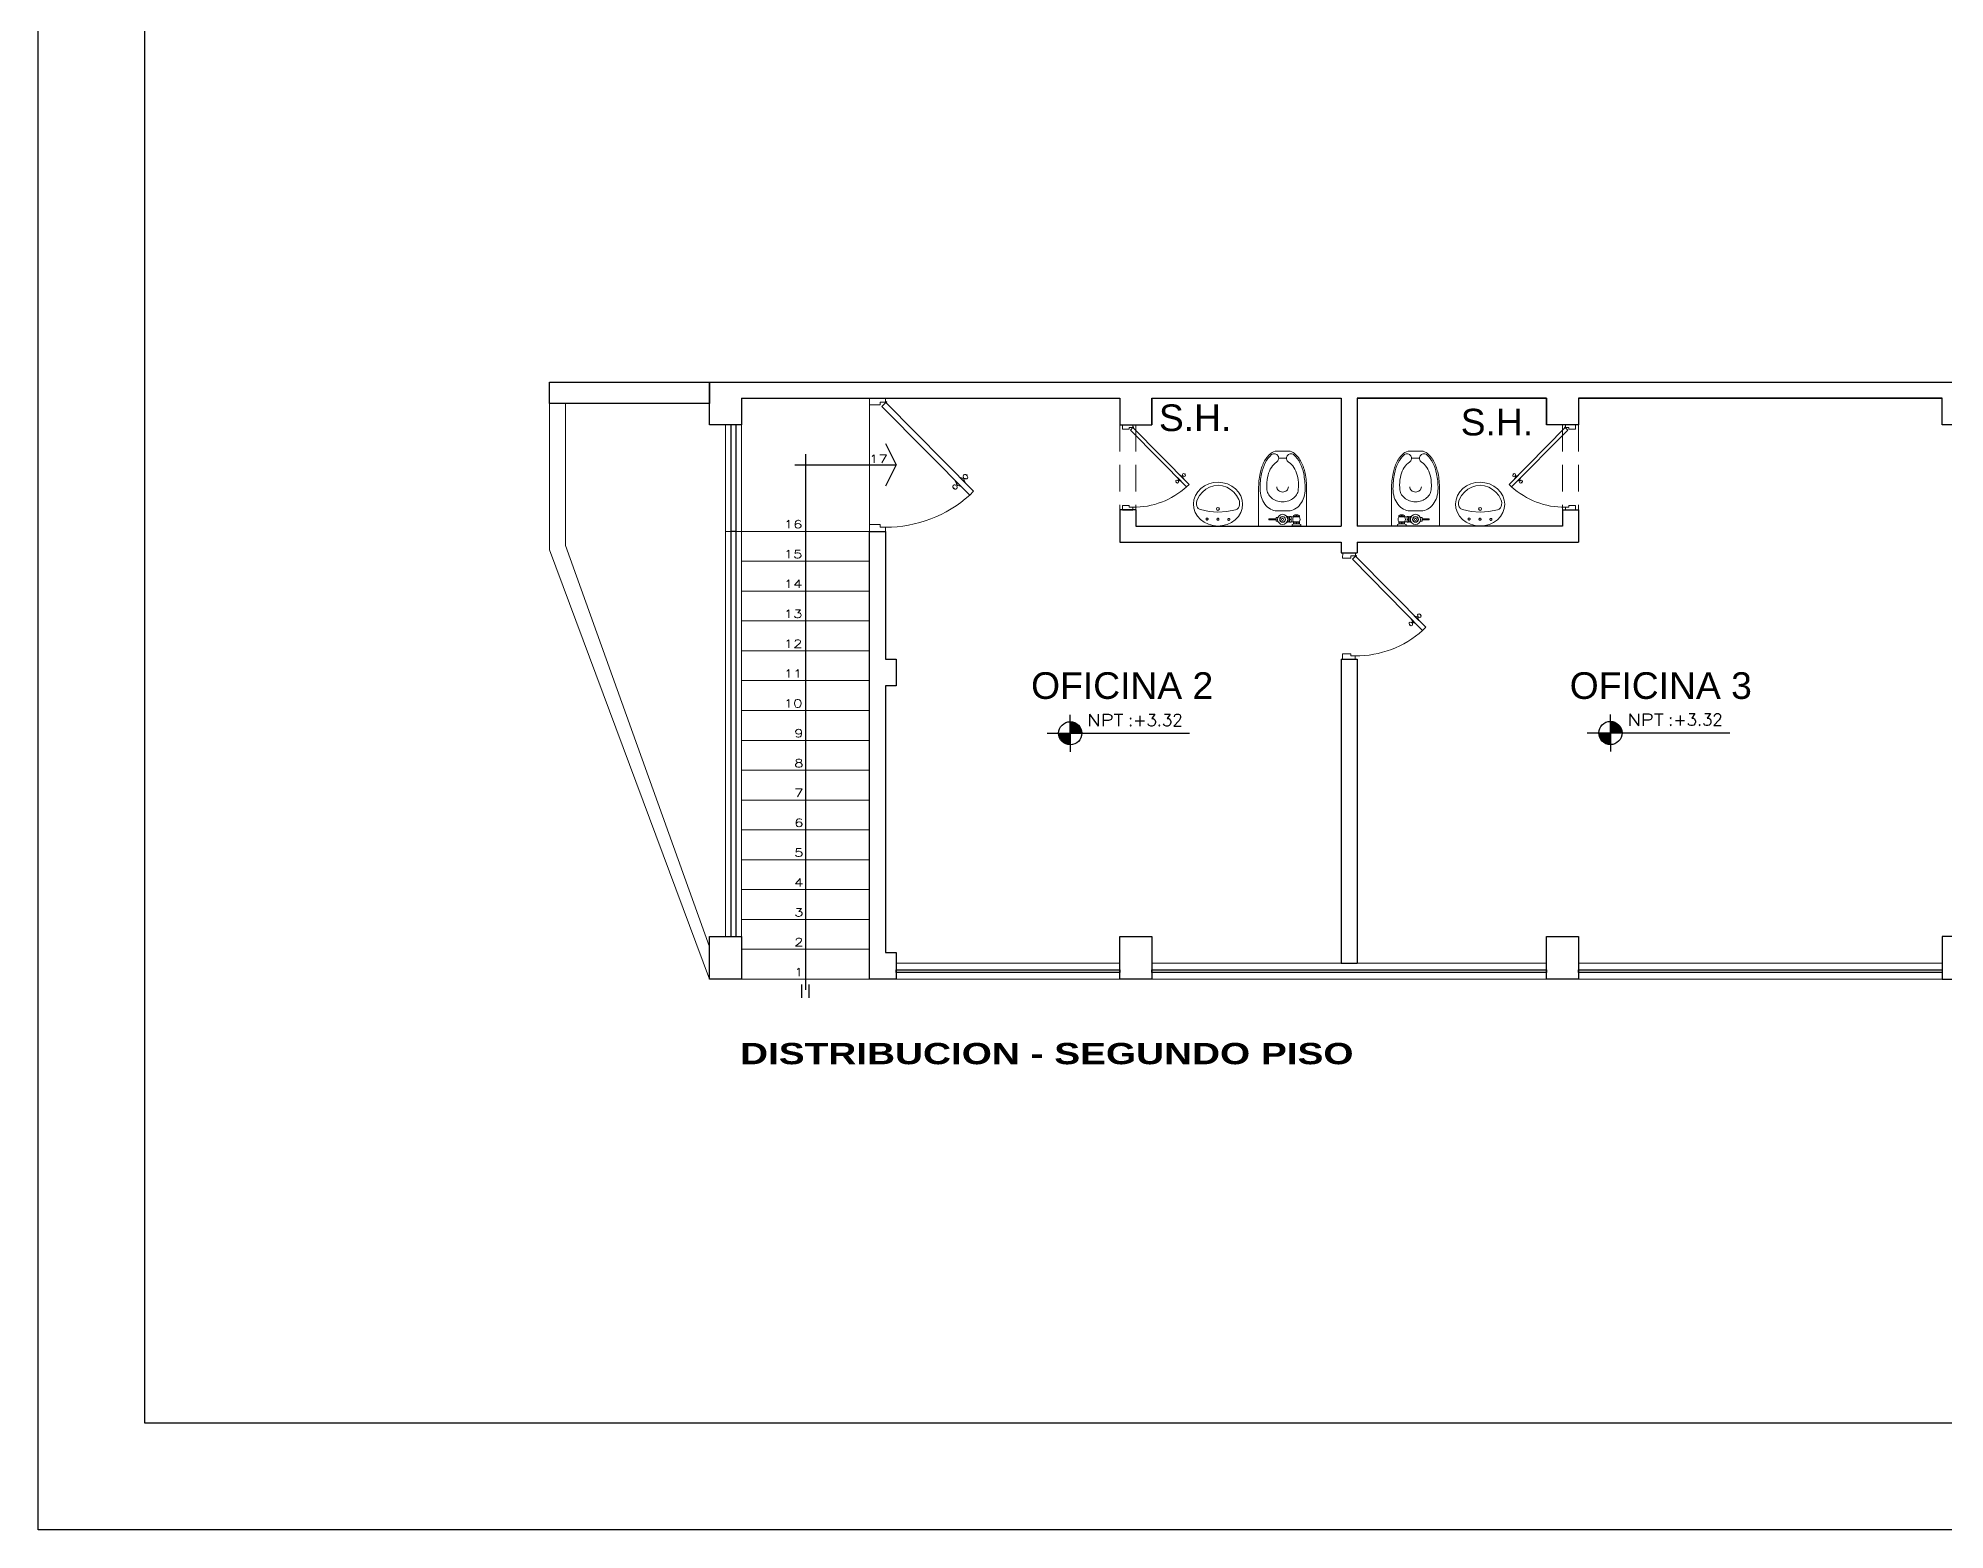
# Model space of a CAD drawing. Header units: metres. Extents: x 2026 to 2182, y 1015 to 1085.
# Drawn here: x 2067.33 to 2085.2, y 1014.98 to 1028.98 of the extents above; entities that cross this region are included whole.
import ezdxf
from ezdxf.enums import TextEntityAlignment as Align

# ---------------------------------------------------------------- set-up
doc = ezdxf.new("R2010")
doc.units = ezdxf.units.M
doc.linetypes.add('DASHED2', pattern=[0.375, 0.25, -0.125])
doc.linetypes.add('HIDDEN', pattern=[9.525, 6.35, -3.175])
for name, color, linetype, lineweight in [('005', 8, 'Continuous', 0), ('01', 9, 'HIDDEN', 9), ('02', 2, 'Continuous', 0), ('MOBILIARIO', 1, 'Continuous', 15), ('PROYECCIONES', 4, 'DASHED2', 5), ('SANITARIOS', 9, 'Continuous', 9)]:
    doc.layers.add(name, color=color, linetype=linetype, lineweight=lineweight)
for name, color, linetype in [('015', 40, 'Continuous'), ('015 texto', 40, 'Continuous'), ('02 texto', 2, 'Continuous'), ('03', 3, 'Continuous'), ('04', 4, 'Continuous'), ('1', 1, 'Continuous'), ('AMBIENTES', 3, 'Continuous'), ('NIVELES', 2, 'Continuous')]:
    doc.layers.add(name, color=color, linetype=linetype)
doc.styles.add('50TEXTO10', font='romans.shx', dxfattribs={"width": 1.2, "height": 0.1})
doc.styles.add('ROMANS', font='ROMANS')
doc.styles.add('TEXTOS-GENERALES', font='', dxfattribs={"width": 1.3, "height": 0.2})
doc.styles.add('TITLEINFO', font='arial.ttf', dxfattribs={"height": 0.2})
doc.styles.get('TEXTOS-GENERALES').set_extended_font_data('Arial', bold=True)

# ---------------------------------------------------------------- blocks, each defined once
blk = doc.blocks.new('PUERTA 11')
for p, q in [((-0.004, 0.874), (-0.123, 0.874)), ((-0.003, -0.126), (-0.123, -0.126))]:
    blk.add_line(p, q)
for points in [[(-0.123, 0.874), (-0.123, 0.844), (-0.082, 0.844), (-0.082, 0.824), (-0.003, 0.824), (-0.004, 0.874)], [(-0.123, -0.126), (-0.123, -0.094), (-0.082, -0.094), (-0.082, -0.074), (-0.003, -0.074), (-0.003, -0.126)]]:
    blk.add_lwpolyline(points)
at = {"linetype": 'Continuous'}
for points in [[(-0.125, 0.841), (-0.096, 0.812), (-0.754, 0.146), (-0.783, 0.175)], [(-0.732, 0.298), (-0.73, 0.296), (-0.733, 0.293), (-0.736, 0.295)], [(-0.631, 0.197), (-0.633, 0.199), (-0.637, 0.196), (-0.635, 0.194)]]:
    blk.add_lwpolyline(points, close=True, dxfattribs=at)
for points in [[(-0.677, 0.281), (-0.721, 0.238), (-0.709, 0.265), (-0.715, 0.271, 0.414214), (-0.719, 0.271, -0.990713), (-0.735, 0.291), (-0.729, 0.297)], [(-0.719, 0.24), (-0.675, 0.283), (-0.702, 0.272), (-0.708, 0.278, -0.414214), (-0.708, 0.282, 0.990713), (-0.729, 0.297), (-0.735, 0.291)], [(-0.648, 0.252), (-0.692, 0.209), (-0.665, 0.22), (-0.658, 0.214, -0.414214), (-0.658, 0.21, 0.990713), (-0.638, 0.195), (-0.632, 0.201)], [(-0.689, 0.211), (-0.646, 0.254), (-0.658, 0.227), (-0.651, 0.221, 0.414214), (-0.647, 0.221, -0.990713), (-0.632, 0.201), (-0.638, 0.195)]]:
    blk.add_lwpolyline(points, format="xyb", dxfattribs=at)
blk.add_circle((-0.128, 0.844), 0.00413)
at = {"linetype": 'Continuous', "lineweight": 0}
blk.add_arc((-0.128, 0.844), 0.938, 228.0911, 270.2519, dxfattribs=at)
blk = doc.blocks.new('WC-F1-P')
blk.add_line((-1.35, -23.32), (1.35, -23.32))
for points in [[(-8.25, -12.88, 0.049648), (-7.73, -18.09, 0.06346), (-6.42, -21.98, 0.103485), (-4.1, -24.97, 0.178458), (-2, -25.75), (2, -25.75, 0.178458), (4.1, -24.97, 0.103485), (6.42, -21.98, 0.06346), (7.73, -18.09, 0.049648), (8.25, -12.88), (8.25, 0), (-8.25, 0)], [(3.78, -24.59, 0.103485), (5.97, -21.76, 0.06346), (7.24, -17.99, 0.049648), (7.75, -12.88, 0.075858), (7.29, -9.87, 0.086069), (6.07, -7.49, 0.105985), (4.11, -5.79, 0.126201), (2, -5.25), (-2, -5.25, 0.126201), (-4.11, -5.79, 0.105985), (-6.07, -7.49, 0.086069), (-7.29, -9.87, 0.075858), (-7.75, -12.88, 0.049648), (-7.24, -17.99, 0.06346), (-5.97, -21.76, 0.103485), (-3.78, -24.59, 0.097511), (-3.21, -24.83, 0.09808), (-2.6, -24.84, 0.098895), (-2.04, -24.61, 0.099479), (-1.61, -24.18, 0.099479), (-1.38, -23.62, 0.098895), (-1.38, -23.01, 0.09808), (-1.62, -22.45, 0.097511), (-2.05, -22.02, -0.102445), (-3.86, -20.17, -0.077884), (-5.02, -17.55, -0.065096), (-5.46, -14.15, -0.024284), (-5.4, -12.88, -0.115331), (-5.01, -11.19, -0.103946), (-3.82, -9.68, -0.091071), (-2.11, -8.71, -0.083675), (0, -8.35, -0.083675), (2.11, -8.71, -0.091071), (3.82, -9.68, -0.103946), (5.01, -11.19, -0.115331), (5.4, -12.88, -0.024284), (5.46, -14.15, -0.065096), (5.02, -17.55, -0.077884), (3.86, -20.17, -0.102445), (2.05, -22.02, 0.097511), (1.62, -22.45, 0.09808), (1.38, -23.01, 0.098895), (1.38, -23.62, 0.099479), (1.61, -24.18, 0.099479), (2.04, -24.61, 0.098895), (2.6, -24.84, 0.09808), (3.21, -24.83, 0.097511)]]:
    blk.add_lwpolyline(points, format="xyb", close=True)
blk.add_lwpolyline([(-2, -13.44, -0.111064), (-1.85, -12.78, -0.102841), (-1.41, -12.2, -0.093011), (-0.78, -11.83, -0.087082), (0, -11.69, -0.087082), (0.78, -11.83, -0.093011), (1.41, -12.2, -0.102841), (1.85, -12.78, -0.111064), (2, -13.44, -0.111064)], format="xyb")
blk.add_circle((0, -2.3), 1)
blk = doc.blocks.new('FVALV1-P')
for p, q in [((-2.38, 0.12), (-4.62, 0.12)), ((-2.26, 0.62), (-2.26, -0.62)), ((-2.26, 0.62), (-1.64, 0.62)), ((1.44, 0.99), (1.92, 0.99)), ((1.92, 0.99), (1.92, -0.99)), ((1.92, 0.87), (2.42, 0.87)), ((2.92, 0.99), (2.42, 0.99)), ((2.42, 0.99), (2.42, -0.99)), ((2.92, 0), (2.42, 0)), ((2.92, 0.99), (2.92, -0.99)), ((2.92, 0.87), (5.75, 0.87)), ((6.25, 2.25), (3.25, 2.25)), ((3.25, 2.25), (3.25, 1.75)), ((3.75, 1.61), (3.75, 0.87)), ((3.88, 1.58), (3.88, 1.12)), ((4, 0.99), (4.5, 0.99)), ((4.62, 1.5), (4.62, 1.12)), ((4.88, 1.5), (4.88, 1.12)), ((5, 0.99), (5.5, 0.99)), ((5.62, 1.58), (5.62, 1.12)), ((5.75, 1.61), (5.75, 0.87)), ((6.25, 2.25), (6.25, 1.75)), ((-2.38, -0.13), (-4.62, -0.13)), ((-2.26, -0.62), (-1.64, -0.62)), ((1.44, -0.99), (1.92, -0.99)), ((1.92, -0.87), (2.42, -0.87)), ((2.92, -0.99), (2.42, -0.99)), ((2.92, -0.87), (5.75, -0.87)), ((3.75, -0.87), (3.75, -1.37)), ((3.88, -1.24), (3.88, -1.43)), ((4, -1.12), (4.5, -1.12)), ((4.62, -1.24), (4.62, -1.61)), ((4.88, -1.24), (4.88, -1.61)), ((5, -1.12), (5.5, -1.12)), ((5.62, -1.24), (5.62, -1.43)), ((5.75, -0.87), (5.75, -1.37))]:
    blk.add_line(p, q)
blk.add_lwpolyline([(1, 0), (0.5, 0.87), (-0.5, 0.87), (-1, 0), (-0.5, -0.87), (0.5, -0.87)], close=True)
for radius in [1.75, 1, 0.342]:
    blk.add_circle((0, 0), radius)
for centre, radius, start, end in [((-4.62, 0), 0.125, 90, 270), ((-2.38, 0.25), 0.125, 270, 0), ((4.75, 6.13), 4.63, 251.07536, 288.92464), ((5.12, 0), 1.63, 147.79577, 212.20423), ((4, 1.12), 0.125, 180, 270), ((4.5, 1.12), 0.125, 270, 0), ((5, 1.12), 0.125, 180, 270), ((5.5, 1.12), 0.125, 270, 0), ((4.38, 0), 1.62, 327.79517, 32.20483), ((-2.38, -0.25), 0.125, 0, 90), ((4.75, 0.51), 2.12, 241.92751, 298.07249), ((4, -1.24), 0.125, 90, 180), ((4.5, -1.24), 0.125, 0, 90), ((5, -1.24), 0.125, 90, 180), ((5.5, -1.24), 0.125, 0, 90)]:
    blk.add_arc(centre, radius, start, end)
blk = doc.blocks.new('A$C029A1054')
at = {"rotation": 180}
for name, p in [('WC-F1-P', (8.25, 0)), ('FVALV1-P', (8.25, 2.3))]:
    blk.add_blockref(name, p, dxfattribs=at)
blk = doc.blocks.new('NPT')
h = blk.add_hatch(color=3)
h.paths.add_polyline_path([(0, 0.145), (0, 0), (0.145, 0, 0.414214)])
h.paths.add_polyline_path([(0, -0.145), (0, 0), (-0.145, 0, 0.414214)])
at = {"color": 3}
for p, q in [((-0.29, 0), (1.491, 0)), ((0, 0), (0, 0.232)), ((0, 0), (0, 0.232)), ((0, 0), (0, -0.232))]:
    blk.add_line(p, q, dxfattribs=at)
blk.add_circle((0, 0), 0.145, dxfattribs=at)
at = {"insert": (0.21, 0.239), "char_height": 0.15, "width": 0.47607, "attachment_point": 1, "style": '50TEXTO10'}
blk.add_mtext('NPT', dxfattribs=at)
at = {"style": '50TEXTO10', "flags": 4}
blk.add_attdef('NPT', text='', height=0.15, dxfattribs=at).set_placement((0.82, 0.166), align=Align.MIDDLE_LEFT)
blk = doc.blocks.new('FGHJKL')
at = {"extrusion": (0, 0, -1), "flags": 128}
for points in [[(-0.384, 0.003), (-0.38, -0.042), (-0.369, -0.085), (-0.35, -0.125), (-0.325, -0.16), (-0.294, -0.189), (-0.258, -0.211), (-0.22, -0.224), (-0.18, -0.229), (-0.14, -0.224), (-0.101, -0.212), (-0.066, -0.19), (-0.034, -0.162), (-0.009, -0.127), (0.011, -0.088), (0.022, -0.044), (0.027, 0), (0.023, 0.045), (0.012, 0.089), (-0.007, 0.129), (-0.032, 0.164), (-0.063, 0.192), (-0.099, 0.214), (-0.137, 0.227), (-0.177, 0.232), (-0.217, 0.228), (-0.256, 0.215), (-0.291, 0.194), (-0.322, 0.166), (-0.348, 0.131), (-0.367, 0.091), (-0.379, 0.048), (-0.384, 0.003)], [(0, 0), (-0.006, 0.041), (-0.019, 0.08), (-0.039, 0.116), (-0.065, 0.148), (-0.096, 0.175), (-0.132, 0.195)], [(-0.132, 0.195), (-0.148, 0.201), (-0.164, 0.203), (-0.181, 0.203), (-0.197, 0.2)], [(-0.197, 0.2), (-0.204, 0.197), (-0.211, 0.193), (-0.218, 0.187), (-0.223, 0.181), (-0.227, 0.174), (-0.23, 0.166)], [(-0.135, -0.193), (-0.099, -0.173), (-0.067, -0.147), (-0.041, -0.115), (-0.02, -0.08), (-0.006, -0.041), (0, 0)], [(-0.23, 0.166), (-0.246, 0.085), (-0.253, 0.002)], [(-0.253, 0.002), (-0.247, -0.081), (-0.232, -0.163)], [(-0.232, -0.163), (-0.229, -0.17), (-0.225, -0.178), (-0.22, -0.184), (-0.214, -0.189), (-0.207, -0.194), (-0.2, -0.197)], [(-0.2, -0.197), (-0.184, -0.2), (-0.167, -0.201), (-0.151, -0.199), (-0.135, -0.193)]]:
    blk.add_lwpolyline(points, dxfattribs=at)
for points in [[(-0.325, 0.111), (-0.326, 0.11), (-0.327, 0.108), (-0.328, 0.107), (-0.328, 0.105), (-0.328, 0.103), (-0.327, 0.101), (-0.327, 0.099), (-0.325, 0.098), (-0.324, 0.097), (-0.323, 0.096), (-0.321, 0.095), (-0.319, 0.095), (-0.317, 0.095), (-0.315, 0.095), (-0.314, 0.096), (-0.312, 0.097), (-0.311, 0.098), (-0.31, 0.1), (-0.309, 0.101), (-0.309, 0.103), (-0.309, 0.105), (-0.309, 0.107), (-0.309, 0.109), (-0.31, 0.11), (-0.312, 0.112), (-0.313, 0.113), (-0.315, 0.113), (-0.317, 0.114), (-0.318, 0.114), (-0.32, 0.114), (-0.322, 0.113), (-0.324, 0.112)], [(-0.327, 0.009), (-0.329, 0.008), (-0.33, 0.006), (-0.33, 0.005), (-0.33, 0.003), (-0.33, 0.001), (-0.33, -0.001), (-0.329, -0.003), (-0.328, -0.004), (-0.326, -0.005), (-0.325, -0.006), (-0.323, -0.007), (-0.321, -0.007), (-0.32, -0.007), (-0.318, -0.007), (-0.316, -0.006), (-0.314, -0.005), (-0.313, -0.004), (-0.312, -0.002), (-0.311, -0.001), (-0.311, 0.001), (-0.311, 0.003), (-0.311, 0.005), (-0.312, 0.007), (-0.313, 0.008), (-0.314, 0.01), (-0.315, 0.011), (-0.317, 0.011), (-0.319, 0.012), (-0.321, 0.012), (-0.323, 0.012), (-0.324, 0.011), (-0.326, 0.01)], [(-0.328, -0.093), (-0.329, -0.094), (-0.33, -0.096), (-0.331, -0.098), (-0.331, -0.099), (-0.331, -0.101), (-0.33, -0.103), (-0.33, -0.105), (-0.329, -0.106), (-0.327, -0.107), (-0.326, -0.108), (-0.324, -0.109), (-0.322, -0.109), (-0.32, -0.109), (-0.318, -0.109), (-0.317, -0.108), (-0.315, -0.107), (-0.314, -0.106), (-0.313, -0.104), (-0.312, -0.103), (-0.312, -0.101), (-0.312, -0.099), (-0.312, -0.097), (-0.313, -0.095), (-0.314, -0.094), (-0.315, -0.093), (-0.316, -0.091), (-0.318, -0.091), (-0.32, -0.09), (-0.322, -0.09), (-0.323, -0.09), (-0.325, -0.091), (-0.327, -0.092)]]:
    blk.add_lwpolyline(points, close=True, dxfattribs=at)
blk.add_circle((0.223, 0.002), 0.0137)

msp = doc.modelspace()

# ---------------------------------------------------------------- linework, layer by layer
at = {"color": 1}
msp.add_lwpolyline([(2067.325, 1085.467), (2181.527, 1085.467), (2181.527, 1014.984), (2067.325, 1014.984)], close=True, dxfattribs=at)
at = {"color": 5}
msp.add_lwpolyline([(2068.325, 1084.467), (2180.527, 1084.467), (2180.527, 1015.984), (2068.325, 1015.984)], close=True, dxfattribs=at)
at = {"layer": '005'}
for points in [[(2073.619, 1020.15), (2072.119, 1024.177), (2072.119, 1025.55)], [(2073.619, 1020.452), (2072.269, 1024.217), (2072.269, 1025.55)]]:
    msp.add_lwpolyline(points, dxfattribs=at)
at = {"layer": '01'}
for p, q in [((2075.119, 1025.6), (2075.119, 1024.35)), ((2075.119, 1024.35), (2073.919, 1024.35)), ((2075.119, 1024.07), (2073.919, 1024.07)), ((2075.119, 1023.79), (2073.919, 1023.79)), ((2075.119, 1023.51), (2073.919, 1023.51)), ((2075.119, 1023.23), (2073.919, 1023.23)), ((2075.119, 1022.95), (2073.919, 1022.95)), ((2075.119, 1022.67), (2073.919, 1022.67)), ((2075.119, 1022.39), (2073.919, 1022.39)), ((2075.119, 1022.11), (2073.919, 1022.11)), ((2075.119, 1021.83), (2073.919, 1021.83)), ((2075.119, 1021.55), (2073.919, 1021.55)), ((2075.119, 1021.27), (2073.919, 1021.27)), ((2075.119, 1020.99), (2073.919, 1020.99)), ((2075.119, 1020.71), (2073.919, 1020.71)), ((2075.119, 1020.43), (2073.919, 1020.43)), ((2075.119, 1020.15), (2073.919, 1020.15))]:
    msp.add_line(p, q, dxfattribs=at)
at = {"layer": '015'}
for p, q in [((2074.519, 1025.075), (2074.519, 1020.05)), ((2074.419, 1024.975), (2075.37, 1024.975)), ((2074.484, 1019.975), (2074.484, 1020.1)), ((2074.554, 1019.975), (2074.554, 1020.1))]:
    msp.add_line(p, q, dxfattribs=at)
msp.add_lwpolyline([(2075.27, 1025.175), (2075.37, 1024.975), (2075.27, 1024.775)], dxfattribs=at)
at = {"layer": '02'}
for p, q in [((2073.819, 1024.35), (2073.769, 1024.35)), ((2073.919, 1024.35), (2073.87, 1024.35)), ((2077.464, 1020.3), (2075.369, 1020.3)), ((2081.464, 1020.3), (2077.764, 1020.3)), ((2081.764, 1020.3), (2085.174, 1020.3)), ((2077.464, 1020.15), (2075.369, 1020.15)), ((2081.464, 1020.15), (2077.764, 1020.15)), ((2081.764, 1020.15), (2085.174, 1020.15))]:
    msp.add_line(p, q, dxfattribs=at)
for points in [[(2073.769, 1025.35), (2073.769, 1020.55)], [(2073.919, 1020.55), (2073.919, 1025.35)]]:
    msp.add_lwpolyline(points, dxfattribs=at)
at = {"layer": '03'}
msp.add_lwpolyline([(2072.119, 1025.75), (2073.619, 1025.75), (2073.619, 1025.55), (2072.119, 1025.55)], close=True, dxfattribs=at)
at = {"layer": '04'}
for p, q in [((2073.619, 1025.75), (2095.724, 1025.75)), ((2073.919, 1025.6), (2077.464, 1025.6)), ((2077.464, 1025.6), (2077.464, 1025.35)), ((2077.764, 1025.6), (2079.539, 1025.6)), ((2079.539, 1025.6), (2079.539, 1024.4)), ((2079.689, 1025.6), (2081.464, 1025.6)), ((2079.689, 1025.6), (2079.689, 1024.4)), ((2079.689, 1025.6), (2079.689, 1024.4)), ((2081.464, 1025.6), (2079.689, 1025.6)), ((2081.764, 1025.6), (2085.174, 1025.6)), ((2081.764, 1025.6), (2081.764, 1025.35)), ((2085.174, 1025.6), (2081.764, 1025.6)), ((2077.464, 1024.551), (2077.464, 1024.25)), ((2077.614, 1024.551), (2077.464, 1024.551)), ((2077.614, 1024.551), (2077.614, 1024.4)), ((2081.614, 1024.551), (2081.614, 1024.4)), ((2081.614, 1024.551), (2081.764, 1024.551)), ((2081.764, 1024.551), (2081.764, 1024.25)), ((2077.614, 1024.4), (2079.539, 1024.4)), ((2081.614, 1024.4), (2079.689, 1024.4)), ((2075.119, 1020.15), (2075.119, 1024.35)), ((2075.119, 1024.35), (2075.269, 1024.35)), ((2075.269, 1024.35), (2075.269, 1023.15)), ((2077.464, 1024.25), (2079.539, 1024.25)), ((2079.539, 1024.25), (2079.539, 1024.15)), ((2079.689, 1024.25), (2079.689, 1024.15)), ((2079.689, 1024.25), (2079.689, 1024.15)), ((2079.689, 1024.25), (2081.764, 1024.25)), ((2079.539, 1024.15), (2079.689, 1024.15)), ((2079.539, 1023.15), (2079.539, 1020.3)), ((2079.539, 1023.15), (2079.689, 1023.15)), ((2079.689, 1023.15), (2079.689, 1020.3)), ((2079.689, 1023.15), (2079.689, 1020.3)), ((2075.269, 1022.9), (2075.269, 1020.4)), ((2075.269, 1020.4), (2075.369, 1020.4)), ((2075.369, 1020.4), (2075.369, 1020.15)), ((2079.539, 1020.3), (2079.689, 1020.3)), ((2075.369, 1020.15), (2075.119, 1020.15)), ((2085.174, 1020.15), (2085.474, 1020.15))]:
    msp.add_line(p, q, dxfattribs=at)
for points in [[(2073.919, 1025.6), (2073.919, 1025.35), (2073.619, 1025.35), (2073.619, 1025.75), (2073.619, 1025.75)], [(2077.464, 1025.35), (2077.764, 1025.35), (2077.764, 1025.6)], [(2077.764, 1025.6), (2077.764, 1025.35)], [(2081.464, 1025.6), (2081.464, 1025.35)], [(2081.764, 1025.35), (2081.464, 1025.35), (2081.464, 1025.6)], [(2085.324, 1025.35), (2085.174, 1025.35), (2085.174, 1025.6)], [(2075.269, 1023.15), (2075.369, 1023.15), (2075.369, 1022.9), (2075.269, 1022.9)], [(2085.324, 1020.55), (2085.174, 1020.55), (2085.174, 1020.15)]]:
    msp.add_lwpolyline(points, dxfattribs=at)
for points in [[(2073.619, 1020.55), (2073.919, 1020.55), (2073.919, 1020.15), (2073.619, 1020.15)], [(2077.464, 1020.55), (2077.764, 1020.55), (2077.764, 1020.15), (2077.464, 1020.15)], [(2081.464, 1020.55), (2081.764, 1020.55), (2081.764, 1020.15), (2081.464, 1020.15)]]:
    msp.add_lwpolyline(points, close=True, dxfattribs=at)
at = {"layer": '1'}
msp.add_line((2073.87, 1024.35), (2073.819, 1024.35), dxfattribs=at)
msp.add_lwpolyline([(2073.87, 1020.55), (2073.87, 1025.35), (2073.819, 1025.35), (2073.819, 1020.55)], dxfattribs=at)
for points in [[(2075.369, 1020.238), (2077.464, 1020.238), (2077.464, 1020.213), (2075.369, 1020.213)], [(2077.764, 1020.238), (2081.464, 1020.238), (2081.464, 1020.213), (2077.764, 1020.213)], [(2081.764, 1020.238), (2085.174, 1020.238), (2085.174, 1020.213), (2081.764, 1020.213)]]:
    msp.add_lwpolyline(points, close=True, dxfattribs=at)
at = {"layer": 'PROYECCIONES'}
for p, q in [((2077.464, 1025.35), (2077.464, 1024.551)), ((2077.614, 1025.35), (2077.614, 1024.551)), ((2081.614, 1025.35), (2081.614, 1024.551)), ((2081.764, 1025.35), (2081.764, 1024.551))]:
    msp.add_line(p, q, dxfattribs=at)

# ---------------------------------------------------------------- block references
at = {"layer": 'MOBILIARIO'}
for p, xscale, yscale, zscale in [((2075.115, 1024.507), -1.249999918712061, 1.249999918712061, 1.249999918712061), ((2081.74, 1024.651), 0.7996482999363469, 0.7996482999363469, 0.7996482999363469)]:
    msp.add_blockref('PUERTA 11', p, dxfattribs=dict(at, xscale=xscale, yscale=yscale, zscale=zscale))
at = {"layer": 'MOBILIARIO', "xscale": -0.7996482999363469, "yscale": 0.7996482999363469, "zscale": 0.7996482999363469, "rotation": 359.9999999999347}
msp.add_blockref('PUERTA 11', (2077.488, 1024.651), dxfattribs=at)
at = {"layer": 'MOBILIARIO', "xscale": -1, "rotation": 359.9303210111498}
msp.add_blockref('PUERTA 11', (2079.549, 1023.276), dxfattribs=at)
at = {"layer": 'NIVELES'}
ref = msp.add_blockref('NPT', (2077, 1022.456), dxfattribs=dict(at, xscale=0.75, yscale=0.75, zscale=0.75))
ref.add_attrib('NPT', ':+3.32', dxfattribs={"layer": '0', "height": 0.1125, "style": '50TEXTO10', "flags": 4}).set_placement((2077.798, 1022.58), align=Align.MIDDLE)
ref = msp.add_blockref('NPT', (2082.064, 1022.459), dxfattribs=dict(at, xscale=0.75, yscale=0.75, zscale=0.75))
ref.add_attrib('NPT', ':+3.32', dxfattribs={"layer": '0', "height": 0.1125, "style": '50TEXTO10', "flags": 4}).set_placement((2082.861, 1022.584), align=Align.MIDDLE)
at = {"layer": 'SANITARIOS', "xscale": -0.02727272726998453, "yscale": 0.02727272726998453, "zscale": 0.02727272726998453, "rotation": 359.9999999999345}
msp.add_blockref('A$C029A1054', (2079.216, 1024.4), dxfattribs=at)
at = {"layer": 'SANITARIOS', "xscale": 0.02727272726998453, "yscale": 0.02727272726998453, "zscale": 0.02727272726998453}
msp.add_blockref('A$C029A1054', (2080.012, 1024.4), dxfattribs=at)
at = {"layer": 'SANITARIOS', "xscale": -1, "rotation": 90}
for p in [(2078.387, 1024.784), (2080.844, 1024.784)]:
    msp.add_blockref('FGHJKL', p, dxfattribs=at)

# ---------------------------------------------------------------- texts
at = {"layer": '015 texto', "ltscale": 0.015, "style": 'ROMANS', "width": 1.35}
for s, p in [('17', (2075.116, 1024.993)), ('16', (2074.316, 1024.379)), ('15', (2074.316, 1024.099)), ('14', (2074.316, 1023.819)), ('13', (2074.316, 1023.539)), ('12', (2074.316, 1023.259)), ('11', (2074.316, 1022.979)), ('10', (2074.316, 1022.699)), ('9', (2074.413, 1022.419)), ('8', (2074.413, 1022.139)), ('7', (2074.413, 1021.859)), ('6', (2074.413, 1021.579)), ('5', (2074.413, 1021.299)), ('4', (2074.413, 1021.019)), ('3', (2074.413, 1020.739)), ('2', (2074.413, 1020.459)), ('1', (2074.413, 1020.179))]:
    msp.add_text(s, height=0.075, dxfattribs=at).set_placement(p)
at = {"layer": '02 texto', "ltscale": 0.015, "style": 'TEXTOS-GENERALES', "width": 1.3}
msp.add_text('DISTRIBUCION - SEGUNDO PISO', height=0.2, dxfattribs=at).set_placement((2073.905, 1019.352))
at = {"layer": 'AMBIENTES', "char_height": 0.25, "attachment_point": 5, "style": 'TITLEINFO'}
for s, width, heights, insert in [('S.H.', 0.61241, [0.12], (2078.171, 1025.414)), ('S.H.', 0.69475, [0.0851], (2081, 1025.373)), ('OFICINA 2', 2.21926, [0], (2077.487, 1022.902)), ('OFICINA 3', 2.21926, [0], (2082.536, 1022.902))]:
    msp.add_mtext_dynamic_manual_height_columns(s, width=width, gutter_width=0.5, heights=heights, dxfattribs=dict(at, insert=insert))

doc.saveas('drawing.dxf')
